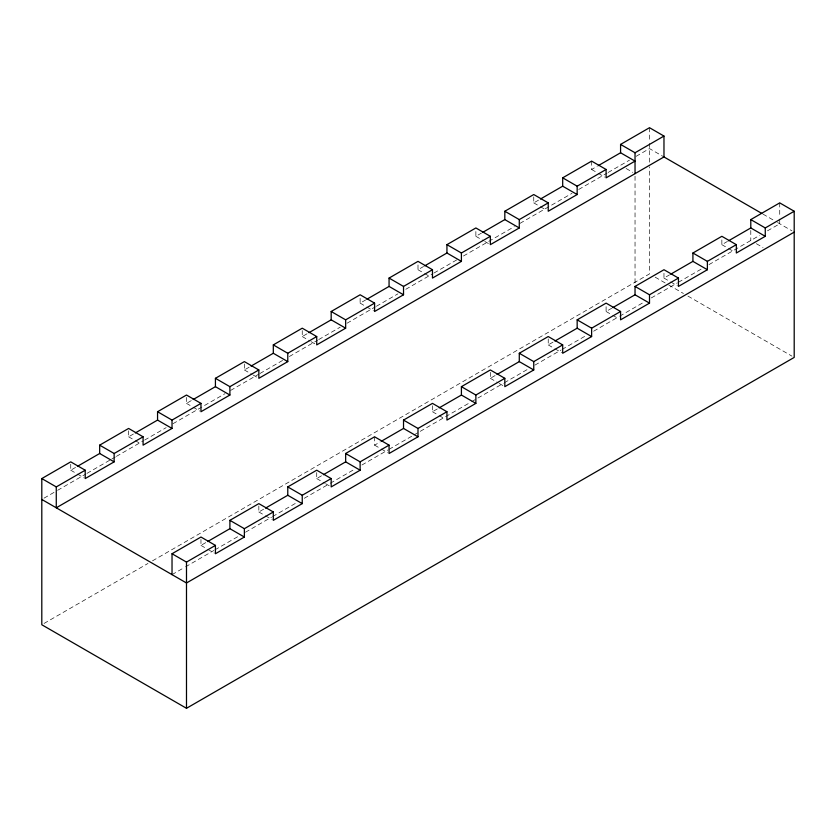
<?xml version="1.0" encoding="UTF-8"?>
<svg xmlns="http://www.w3.org/2000/svg" width="836" height="836" viewBox="0 0 836 836"><rect width="100%" height="100%" fill="white"/><g stroke="black" fill="none" stroke-linecap="round" stroke-linejoin="round"><path stroke-width="0.63" stroke-dasharray="4.18 3.13" d="M70.736 464.241L70.736 470.208L76.306 467M128.619 430.833L128.619 436.8L134.178 433.581M186.491 397.413L186.491 403.38L192.061 400.162M244.373 363.994L244.373 369.961L249.933 366.753M302.245 330.586L302.245 336.553L307.815 333.334M360.128 298.358L360.128 303.134L365.687 299.925M418 264.949L418 269.725L423.57 266.506M475.872 231.53L475.872 236.306L481.442 233.087M533.755 196.92L533.755 202.887L539.314 199.679M591.627 161.118L591.627 169.478L597.197 166.259M44.057 498.141L56.493 490.962M57.621 490.314L85.889 473.991M87.017 473.343L110.76 459.633M111.888 458.985L115.274 457.031M116.403 456.372L143.541 440.708M144.67 440.06L166.145 427.656M172.927 423.747L224.926 393.725M230.579 390.454L258.836 374.141M259.965 373.493L282.578 360.441M289.36 356.523L317.617 340.21M318.746 339.552L340.231 327.148M347.013 323.239L375.27 306.916M376.399 306.269L397.884 293.864M405.794 289.298L432.923 273.633M434.051 272.985L456.665 259.933M463.447 256.015L514.307 226.65M519.961 223.379L571.96 193.367M578.742 189.448L607.009 173.136M608.138 172.477L629.477 160.157M636.154 156.301L649.509 148.589L663.972 156.949M44.057 623.447L147.982 563.454M152.497 560.841L649.509 273.894L649.509 166.866M200.964 539.429L200.964 545.396L206.523 542.177M258.836 506.01L258.836 511.977L264.406 508.769M316.719 472.601L316.719 478.568L322.278 475.35M374.591 436.8L374.591 445.149L380.161 441.941M432.473 405.763L432.473 411.73L438.033 408.522M490.345 372.354L490.345 378.321L495.915 375.103M548.228 338.935L548.228 344.902L553.787 341.694M606.1 306.718L606.1 311.494L611.67 308.275M663.972 273.299L663.972 278.075L669.542 274.856M721.855 239.89L721.855 244.655L727.414 241.447M172.028 574.635L184.453 567.456M185.592 566.798L213.849 550.485M214.977 549.827L238.72 536.127M245.502 532.208L271.501 517.202M272.63 516.543L296.372 502.844M304.283 498.277L329.154 483.919M330.283 483.26L355.154 468.902M361.936 464.994L387.935 449.977M389.064 449.329L412.796 435.619M413.935 434.971L470.449 402.335M471.577 401.688L503.23 383.41M504.359 382.752L528.101 369.052M534.883 365.133L560.883 350.127M562.011 349.469L585.754 335.769M593.664 331.202L618.535 316.844M619.664 316.186L644.535 301.827M651.317 297.919L677.317 282.902M678.445 282.255L702.188 268.544M708.97 264.625L759.694 235.344M767.49 230.84L779.727 223.776L779.727 218.551M762.944 214.079L774.188 220.579M777.564 222.522L791.974 230.84M626.133 168.517L632.81 172.362M756.361 243.694L763.038 247.55M591.627 169.478L597.197 172.686M598.304 173.334L604.982 177.19M721.855 244.655L727.414 247.874M728.532 248.511L734.102 251.73M533.755 202.887L539.314 206.105M540.432 206.743L546.002 209.961M663.972 278.075L669.542 281.283M670.66 281.931L677.338 285.787M655.163 277.165L667.598 284.344M668.727 284.992L683.42 293.478M687.944 296.09L791.943 356.136M475.872 236.306L483.668 240.799M484.786 241.447L489.238 244.018M606.1 311.494L611.67 314.702M612.778 315.35L618.347 318.558M418 269.725L423.57 272.933M424.678 273.581L430.247 276.789M548.228 344.902L553.787 348.121M554.905 348.758L561.583 352.614M360.128 303.134L365.687 306.352M366.805 306.99L373.483 310.846M490.345 378.321L498.141 382.815M499.249 383.463L504.819 386.671M302.245 336.553L310.041 341.046M311.149 341.694L315.6 344.265M432.473 411.73L438.033 414.949M439.151 415.586L444.71 418.805M244.373 369.961L252.159 374.465M253.277 375.103L256.61 377.036M374.591 445.149L380.161 448.357M381.268 449.005L387.946 452.861M186.491 403.38L192.061 406.589M193.168 407.236L199.846 411.093M316.719 478.568L324.504 483.062M325.622 483.71L331.181 486.918M128.619 436.8L134.178 440.008M135.296 440.656L140.856 443.864M258.836 511.977L264.406 515.195M265.514 515.833L272.191 519.689M70.736 470.208L76.306 473.427M77.414 474.064L84.091 477.92M200.964 545.396L206.523 548.604M207.641 549.252L214.319 553.108M779.727 202.887L779.727 217.245M750.791 230.454L750.791 240.486M649.509 127.709L649.509 142.068M649.509 143.374L649.509 165.559M635.036 176.26L635.036 284.606"/><path stroke-width="1.25" d="M728.532 240.799L750.791 227.956L750.791 219.596L779.727 202.887L794.2 211.247L794.2 357.432L186.491 708.291L41.8 624.753L41.8 478.568L70.736 461.859L85.209 470.208L85.209 478.568L114.145 461.859L114.145 453.499L143.081 436.8L143.081 445.149L172.028 428.44L172.028 420.09L200.964 403.38L200.964 411.73L229.9 395.031L229.9 386.671L258.836 369.961L258.836 378.321L287.772 361.612L287.772 353.262L316.719 336.553L316.719 344.902L345.655 328.193L345.655 319.843L374.591 303.134L374.591 311.494L403.527 294.784L403.527 286.424L432.473 269.725L432.473 278.075L461.409 261.365L461.409 253.015L490.345 236.306L490.345 244.655L519.281 227.956L519.281 219.596L548.228 202.887L548.228 211.247L577.164 194.537L577.164 186.188L606.1 169.478L606.1 177.828L635.036 161.118L620.573 152.769L598.304 165.622M77.414 466.352L99.672 453.499L99.672 445.149L128.619 428.44L143.081 436.8M135.296 432.943L157.555 420.09L157.555 411.73L186.491 395.031L200.964 403.38M193.168 399.524L215.427 386.671L215.427 378.321L244.373 361.612L258.836 369.961M251.051 366.105L273.309 353.262L273.309 344.902L302.245 328.193L316.719 336.553M308.923 332.697L331.181 319.843L331.181 311.494L360.128 294.784L374.591 303.134M366.805 299.278L389.064 286.424L389.064 278.075L418 261.365L432.473 269.725M424.678 265.869L446.936 253.015L446.936 244.655L475.872 227.956L490.345 236.306M482.56 232.45L504.819 219.596L504.819 211.247L533.755 194.537L548.228 202.887M540.432 199.031L562.691 186.188L562.691 177.828L591.627 161.118L606.1 169.478M620.573 152.769L620.573 144.419L649.509 127.709L663.972 136.059L663.972 156.949L56.273 507.797L56.273 486.918L85.209 470.208M620.573 144.419L635.036 152.769L663.972 136.059M172.028 574.635L172.028 553.745L200.964 537.036L215.427 545.396L215.427 553.745L244.373 537.036L244.373 528.686L273.309 511.977L273.309 520.337L302.245 503.627L302.245 495.267L331.181 478.568L331.181 486.918L360.128 470.208L360.128 461.859L389.064 445.149L389.064 453.499L418 436.8L418 428.44L446.936 411.73L446.936 420.09L475.872 403.38L475.872 395.031L504.819 378.321L504.819 386.671L533.755 369.961L533.755 361.612L562.691 344.902L562.691 353.262L591.627 336.553L591.627 328.193L620.573 311.494L620.573 319.843L649.509 303.134L649.509 294.784L678.445 278.075L678.445 286.424L707.381 269.725L707.381 261.365L736.328 244.655L736.328 253.015L765.264 236.306L765.264 227.956L794.2 211.247M207.641 541.54L229.9 528.686L229.9 520.337L258.836 503.627L273.309 511.977M265.514 508.121L287.772 495.267L287.772 486.918L316.719 470.208L331.181 478.568M323.396 474.712L345.655 461.859L345.655 453.499L374.591 436.8L389.064 445.149M381.268 441.293L403.527 428.44L403.527 420.09L432.473 403.38L446.936 411.73M439.151 407.874L461.409 395.031L461.409 386.671L490.345 369.961L504.819 378.321M497.023 374.465L519.281 361.612L519.281 353.262L548.228 336.553L562.691 344.902M554.905 341.046L577.164 328.193L577.164 319.843L606.1 303.134L620.573 311.494M612.778 307.638L635.036 294.784L635.036 286.424L663.972 269.725L678.445 278.075M670.66 274.218L692.919 261.365L692.919 253.015L721.855 236.306L736.328 244.655M172.028 553.745L186.491 562.105L215.427 545.396M794.2 232.126L186.491 582.985L41.8 499.447M663.972 156.949L761.815 213.431M750.791 219.596L765.264 227.956M750.791 227.956L765.264 236.306M562.691 177.828L577.164 186.188M692.919 253.015L707.381 261.365M562.691 186.188L577.164 194.537M692.919 261.365L707.381 269.725M504.819 211.247L519.281 219.596M635.036 286.424L649.509 294.784M504.819 219.596L519.281 227.956M635.036 294.784L649.509 303.134M446.936 244.655L461.409 253.015M577.164 319.843L591.627 328.193M446.936 253.015L461.409 261.365M577.164 328.193L591.627 336.553M389.064 278.075L403.527 286.424M519.281 353.262L533.755 361.612M389.064 286.424L403.527 294.784M519.281 361.612L533.755 369.961M331.181 311.494L345.655 319.843M461.409 386.671L475.872 395.031M331.181 319.843L345.655 328.193M461.409 395.031L475.872 403.38M273.309 344.902L287.772 353.262M403.527 420.09L418 428.44M273.309 353.262L287.772 361.612M403.527 428.44L418 436.8M215.427 378.321L229.9 386.671M345.655 453.499L360.128 461.859M215.427 386.671L229.9 395.031M345.655 461.859L360.128 470.208M157.555 411.73L172.028 420.09M287.772 486.918L302.245 495.267M157.555 420.09L172.028 428.44M287.772 495.267L302.245 503.627M99.672 445.149L114.145 453.499M229.9 520.337L244.373 528.686M99.672 453.499L114.145 461.859M229.9 528.686L244.373 537.036M41.8 478.568L56.273 486.918M635.036 152.769L635.036 173.648M186.491 562.105L186.491 708.291"/></g></svg>
